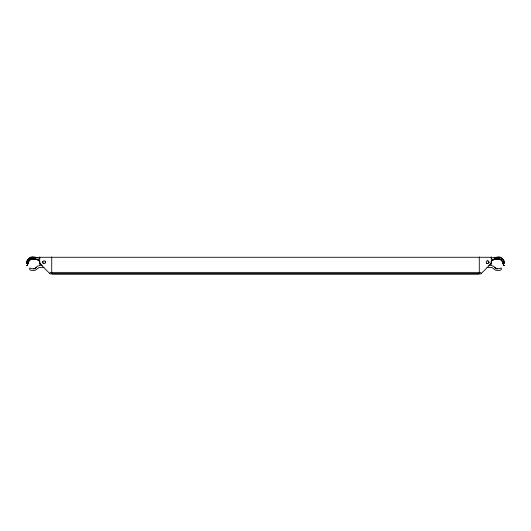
<?xml version="1.0" encoding="UTF-8"?>
<svg xmlns="http://www.w3.org/2000/svg" width="531" height="531" viewBox="0 0 531 531"><rect width="100%" height="100%" fill="white"/><g stroke="black" fill="none" stroke-linecap="round" stroke-linejoin="round"><path stroke-width="0.8" d="M45.513 262.905L45.566 261.557M496 258.856L492.303 260.011L491.407 261.398L491.208 263.635L489.921 264.385M27.413 265.4L28.428 261.099L30.453 259.274L32.278 258.789M27.373 264.77L28.767 260.947L30.426 259.281M27.293 265.447L28.993 261.073L30.559 259.506L32.915 258.876L38.544 259.978L39.593 261.398L39.792 263.635L41.079 264.385M27.824 263.416L28.594 261.259L30.579 259.506M490.631 264.199L490.073 264.757M491.407 261.398L492.456 259.978L493.91 259.506M29.603 257.854L27.333 260.117L26.557 263.21L27.373 260.097L29.623 257.847L32.696 257.024L40.044 257.953M480.694 274.069L490.989 263.781A1.115 1.115 0 0 0 491.314 262.984L491.314 256.931M42.692 261.81L43.768 260.781L45.201 261.192L45.56 262.639L44.485 263.675L43.051 263.257L42.692 261.81L43.097 263.217M35.338 268.394L36.413 267.617M494.66 257.608L500.162 257.024L500.162 257.754M500.162 258.869L496.505 258.989L492.456 259.978L498.118 258.624L500.574 259.281L501.563 260.19M496.505 258.989L492.927 259.812M492.682 259.599L495.662 258.955L492.569 259.493M495.051 259.155L492.894 259.559M492.403 259.526L495.662 258.955M495.702 259.208L492.702 259.712L498.085 258.876L500.441 259.506L502.014 261.073L503.707 265.447M492.569 259.719L498.091 258.876L494.627 259.287M39.845 265.5L37.608 266.164L34.654 268.427L32.125 268.805L29.709 267.989L29.623 269.323L30.672 270.279L33.287 270.518L35.371 270.199L39.214 267.478L43.993 267.358M33.446 268.985L34.794 268.779M490.956 257.953L498.304 257.024L501.397 257.854L503.667 260.117L504.443 263.21L503.627 260.097L501.377 257.847M39.686 257.276L491.314 257.276M30.838 258.617L34.323 258.65L36.36 259.267M27.546 265.4L26.55 265.4L27.194 265.447M503.454 265.4L504.45 265.4L503.806 265.447L502.233 260.947L500.574 259.281M42.387 265.5L40.037 265.088L39.626 260.807M488.613 265.5L490.963 265.088L491.374 260.807M487.007 267.352L491.792 267.471L495.629 270.193L497.713 270.505L500.328 270.272L501.377 269.31L501.291 267.982L498.874 268.792L496.352 268.414L493.392 266.157L491.155 265.487M50.027 272.376L480.973 272.376M51.719 273.79L479.281 273.79M36.858 259.453L38.544 259.978L34.495 258.989L30.838 258.869L30.838 257.024L34.907 257.183L38.305 257.98M38.106 259.559L34.668 258.809M38.073 259.812L34.495 258.989M35.298 259.208L38.298 259.712L32.915 258.876L38.431 259.719M496.206 268.772L497.554 268.971M486.555 263.217L487.929 263.615M36.526 259.334L38.697 260.011L39.593 261.398M40.927 264.757L40.369 264.199M494.587 267.604L495.669 268.381M500.421 259.5L502.406 261.259L503.176 263.416M50.306 274.069L40.011 263.781A1.115 1.115 0 0 1 39.686 262.984L39.686 256.931M503.673 261.013L504.45 263.17M488.62 261.239L488.965 262.626M45.155 261.239L45.5 262.626M503.348 263.383L503.587 265.4M480.973 273.253L480.973 273.79M479.281 256.931L479.281 274.069L51.719 274.069L51.719 256.931M50.027 273.253L50.027 273.79M27.327 261.013L26.55 263.17L27.327 261.013M487.232 260.781L486.157 261.81L486.515 263.257L487.943 263.675L489.018 262.639L488.666 261.192L487.232 260.781"/></g></svg>
